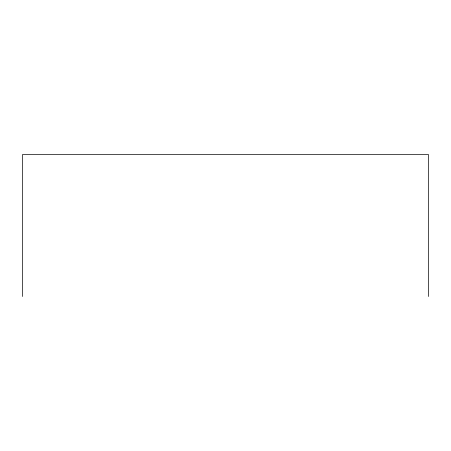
<?xml version="1.0" encoding="UTF-8"?>
<svg xmlns="http://www.w3.org/2000/svg" width="451" height="451" viewBox="0 0 451 451"><rect width="100%" height="100%" fill="white"/><g stroke="black" fill="none" stroke-linecap="round" stroke-linejoin="round"><path stroke-width="0.68" d="M428.45 296.493L428.45 154.507L22.55 154.507L22.55 296.493"/></g></svg>
